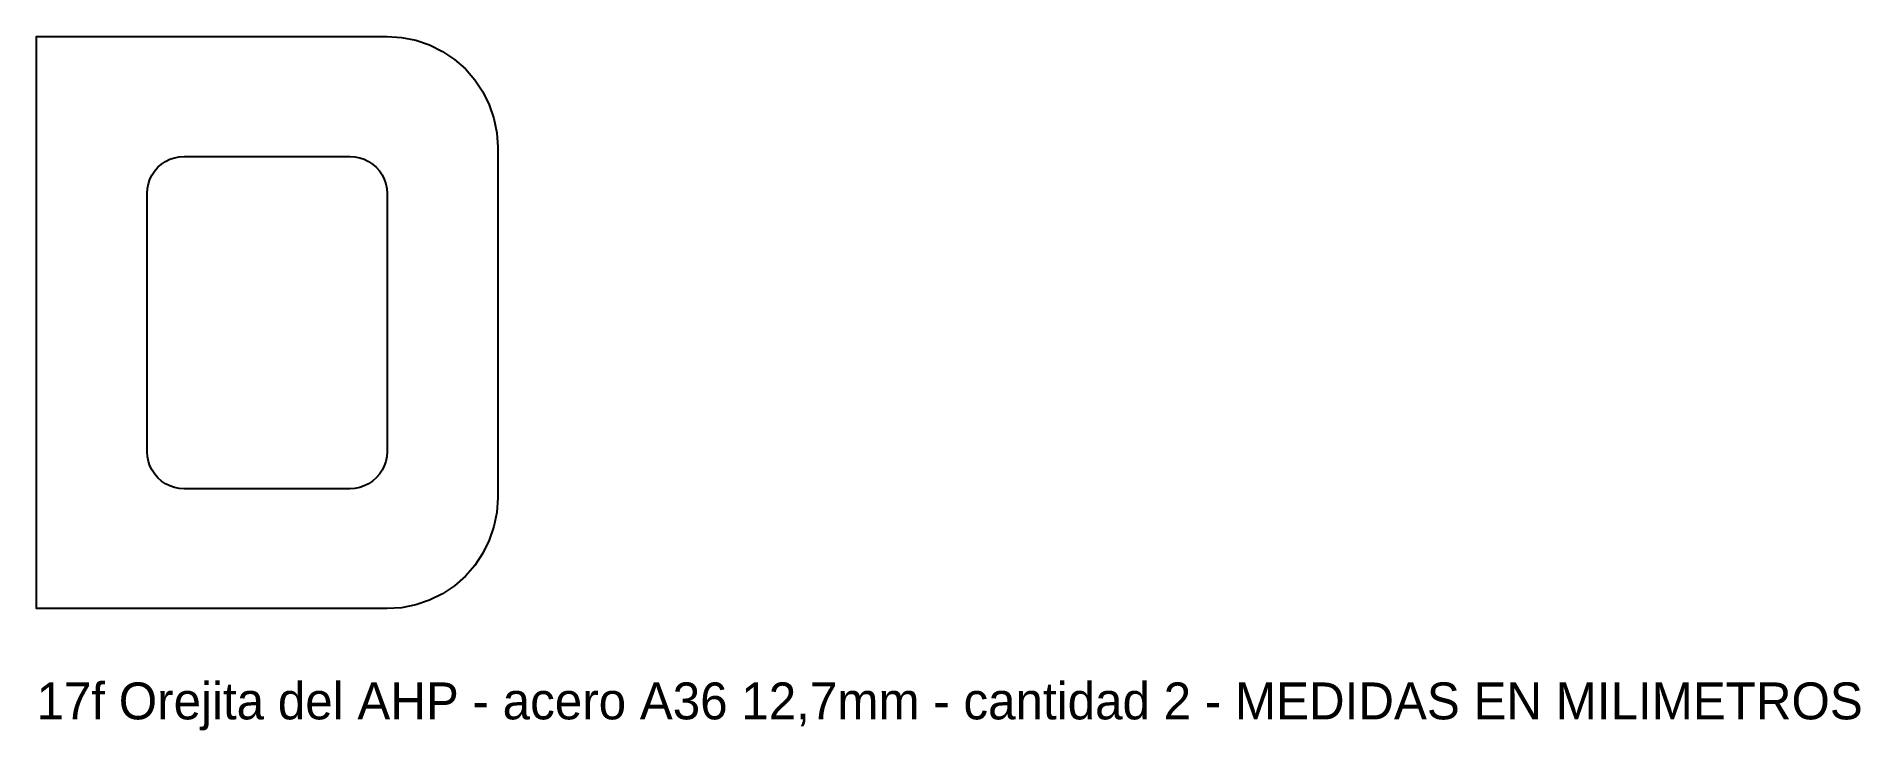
# Model space of a CAD drawing. Header units: millimetres. Extents: x 0 to 198, y -44 to 31.
import ezdxf

# ---------------------------------------------------------------- set-up
doc = ezdxf.new("R2010")
doc.units = ezdxf.units.MM
doc.layers.add('CORTE', color=1, linetype='Continuous')
doc.layers.add('NOTAS', color=3, linetype='Continuous')

msp = doc.modelspace()

# ---------------------------------------------------------------- linework, layer by layer
at = {"layer": 'CORTE'}
for points in [[(49.9, -20.57), (49.59, -22.11), (49.09, -23.59), (48.39, -25), (47.52, -26.31), (46.49, -27.49), (45.31, -28.52), (44, -29.39), (42.59, -30.09), (41.11, -30.59), (39.57, -30.9), (38, -31), (0, -31), (0, 31), (38, 31), (39.57, 30.9), (41.11, 30.59), (42.59, 30.09), (44, 29.39), (45.31, 28.52), (46.49, 27.49), (47.52, 26.31), (48.39, 25), (49.09, 23.59), (49.59, 22.11), (49.9, 20.57), (50, 19), (50, -19), (49.9, -20.57)], [(34, -18), (16, -18), (15.48, -17.97), (14.96, -17.86), (14.47, -17.7), (14, -17.46), (13.56, -17.17), (13.17, -16.83), (12.83, -16.44), (12.54, -16), (12.3, -15.53), (12.14, -15.04), (12.03, -14.52), (12, -14), (12, 14), (12.03, 14.52), (12.14, 15.04), (12.3, 15.53), (12.54, 16), (12.83, 16.44), (13.17, 16.83), (13.56, 17.17), (14, 17.46), (14.47, 17.7), (14.96, 17.86), (15.48, 17.97), (16, 18), (34, 18), (34.52, 17.97), (35.04, 17.86), (35.53, 17.7), (36, 17.46), (36.44, 17.17), (36.83, 16.83), (37.17, 16.44), (37.46, 16), (37.7, 15.53), (37.86, 15.04), (37.97, 14.52), (38, 14), (38, -14), (37.97, -14.52), (37.86, -15.04), (37.7, -15.53), (37.46, -16), (37.17, -16.44), (36.83, -16.83), (36.44, -17.17), (36, -17.46), (35.53, -17.7), (35.04, -17.86), (34.52, -17.97), (34, -18)]]:
    msp.add_lwpolyline(points, close=True, dxfattribs=at)

# ---------------------------------------------------------------- texts
at = {"layer": 'NOTAS'}
msp.add_text('17f Orejita del AHP - acero A36 12,7mm - cantidad 2 - MEDIDAS EN MILIMETROS', height=4, dxfattribs=at).set_placement((0, -43))

doc.saveas('drawing.dxf')
